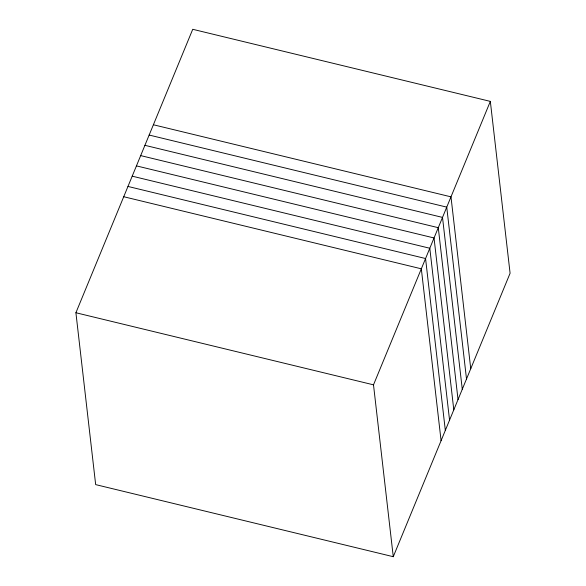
<?xml version="1.0" encoding="UTF-8"?>
<svg xmlns="http://www.w3.org/2000/svg" width="586" height="586" viewBox="0 0 586 586"><rect width="100%" height="100%" fill="white"/><g stroke="black" fill="none" stroke-linecap="round" stroke-linejoin="round"><path stroke-width="0.88" d="M75.909 312.748L192.735 29.3L490.336 101.385L510.091 273.252L393.265 556.7L95.665 484.615L75.909 312.748L373.502 384.834L393.265 556.7M373.502 384.834L490.336 101.385M153.393 124.759L450.986 196.845L470.748 368.711M149.152 135.044L446.744 207.129L466.507 378.995M144.918 145.321L442.511 217.406L462.273 389.272M140.677 155.605L438.277 227.69L458.032 399.557M136.443 165.882L434.036 237.967L453.798 409.834M132.202 176.166L429.802 248.252L449.557 420.118M127.968 186.443L425.561 258.529L445.323 430.395M123.727 196.728L421.327 268.813L441.082 440.679"/></g></svg>
